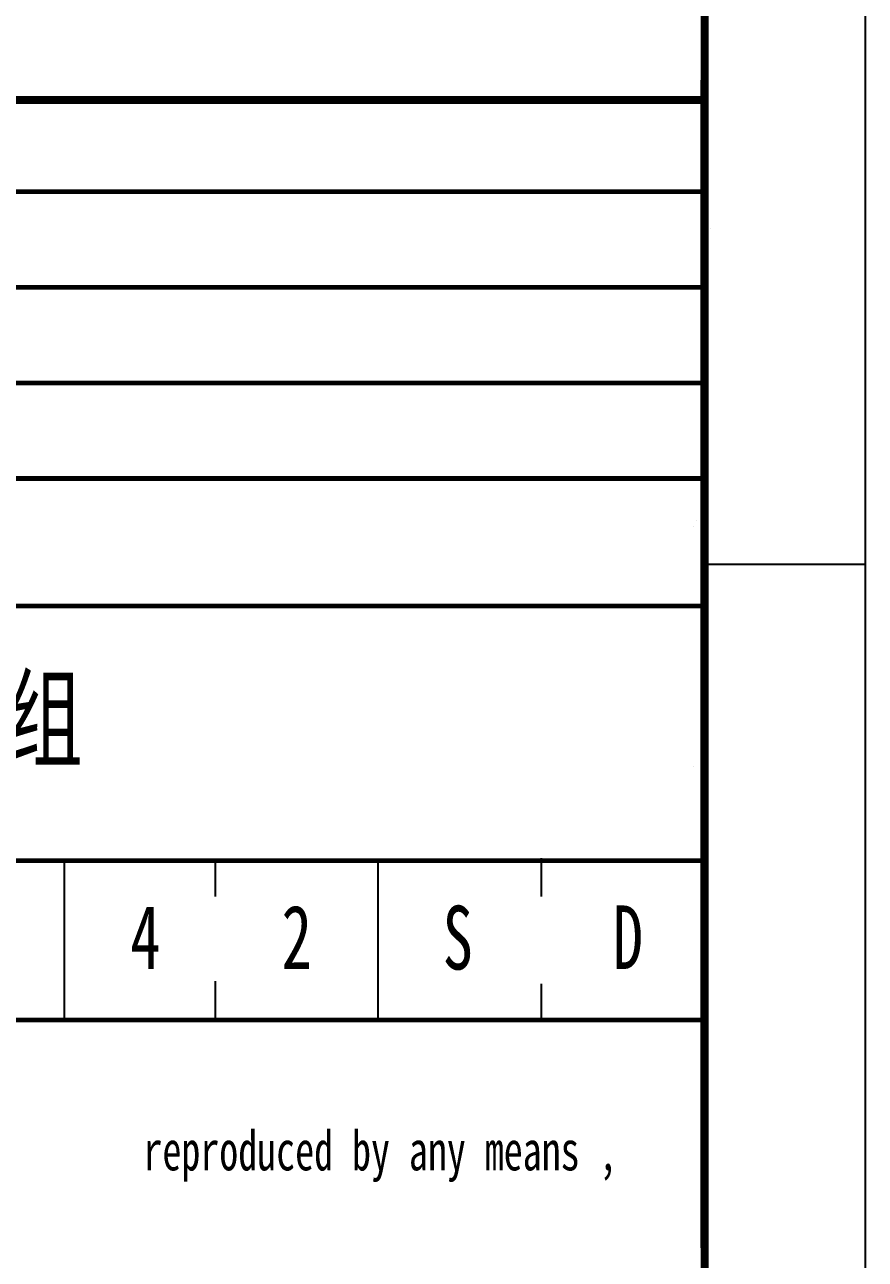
# Model space of a CAD drawing. Extents: x -383207 to 558143, y -95136 to 11777.
# Drawn here: x 35794 to 38433, y -89268 to -85393 of the extents above; entities that cross this region are included whole.
import ezdxf

# ---------------------------------------------------------------- set-up
doc = ezdxf.new("R2010")
doc.units = 0
doc.layers.get('0').update_dxf_attribs({"linetype": 'CONTINUOUS'})
doc.layers.add('1', color=7, linetype='CONTINUOUS')
doc.styles.add('宋体', font='', dxfattribs={"width": 0.7})
doc.styles.get('宋体').set_extended_font_data('SimSun')

msp = doc.modelspace()

# ---------------------------------------------------------------- linework, layer by layer
msp.add_lwpolyline([(-21016.9, -50666.9), (38433.1, -50666.9), (38433.1, -92716.9), (-21016.9, -92716.9)], close=True)
at = {"color": 4, "flags": 128}
for points in [[(38433.1, -50666.9), (38433.1, -92716.9)], [(37933.1, -87085.7), (38433.1, -87085.7)]]:
    msp.add_lwpolyline(points, dxfattribs=at)
at = {"color": 4, "const_width": 25}
msp.add_lwpolyline([(-19766.9, -51166.9), (37929.1, -51166.9), (37929.1, -92216.9), (-19766.9, -92216.9)], close=True, dxfattribs=at)
at = {"layer": '1', "color": 2}
for p, q in [((37919.2, -89231.5), (37919.2, -85566.3)), ((37929.1, -89214.2), (37929.1, -85628.9)), ((37945.9, -86033.4), (37945.9, -86033.4)), ((37945.9, -86033.4), (37945.9, -86033.4)), ((37945.9, -86033.4), (37945.9, -86033.4)), ((37945.9, -86033.4), (37945.9, -86033.4)), ((37902.8, -86949), (37902.8, -86949)), ((37902.8, -86949), (37902.8, -86949)), ((37902.8, -86949), (37902.8, -86949)), ((37902.8, -86949), (37902.8, -86949)), ((37892.9, -86966.3), (37892.9, -86966.3)), ((37892.9, -86966.3), (37892.9, -86966.3)), ((37892.9, -86966.3), (37892.9, -86966.3)), ((37892.9, -86966.3), (37892.9, -86966.3)), ((37894.4, -87722.2), (37894.4, -87722.2)), ((37894.4, -87722.2), (37894.4, -87722.2)), ((37894.4, -87722.2), (37894.4, -87722.2)), ((37894.4, -87722.2), (37894.4, -87722.2)), ((37416.1, -88128.8), (37416.1, -88008.4)), ((35919.2, -88516.9), (35919.2, -88016.9)), ((36393.7, -88129.3), (36393.7, -88016.9)), ((36903.8, -88519.9), (36903.8, -88019.9)), ((36393.7, -88512.3), (36393.7, -88395)), ((37416.1, -88516.9), (37416.1, -88403.7)), ((37919.2, -88516.9), (28919.3, -88516.9))]:
    msp.add_line(p, q, dxfattribs=at)
at = {"layer": '1', "color": 2, "const_width": 25}
msp.add_lwpolyline([(28929.2, -92216.9), (37929.1, -92216.9), (37929.1, -85628.9), (28929.2, -85628.9)], close=True, dxfattribs=at)
at = {"layer": '1', "color": 2, "const_width": 15}
for points in [[(28919.3, -85917), (37919.2, -85917)], [(28919.3, -86217), (37919.2, -86217)], [(28919.3, -86517), (37919.2, -86517)], [(28919.3, -86817), (37919.2, -86817)], [(28919.3, -87217), (37919.2, -87217)], [(28919.3, -88016.9), (37919.2, -88016.9)], [(28919.3, -88516.9), (37919.2, -88516.9)], [(28929.2, -88516.9), (37929.1, -88516.9)]]:
    msp.add_lwpolyline(points, dxfattribs=at)

# ---------------------------------------------------------------- texts
at = {"color": 2, "style": '宋体', "width": 0.7}
msp.add_text('浙 江 金 七 门 核 电 厂 1、2 号 机 组', height=249.998, dxfattribs=at).set_placement((31564.6, -87696))
at = {"color": 2, "linetype": 'Continuous', "char_height": 200, "attachment_point": 5, "style": '宋体'}
for s, width, gutter_width, insert in [('4', 338.002, 50, (36173.3, -88256.4)), ('2', 338.002, 50, (36648.3, -88256.4)), ('S', 199.998, 2, (37153.9, -88259.8)), ('D', 338.002, 50, (37687.9, -88257.1))]:
    msp.add_mtext_dynamic_manual_height_columns(s, width=width, gutter_width=gutter_width, heights=[0], dxfattribs=dict(at, insert=insert))
at = {"layer": '1', "color": 2, "ltscale": 0.8, "style": '宋体', "width": 0.7}
msp.add_text('reproduced by any means , ', height=124.999, dxfattribs=at).set_placement((36167.1, -88988.7))

doc.saveas('drawing.dxf')
